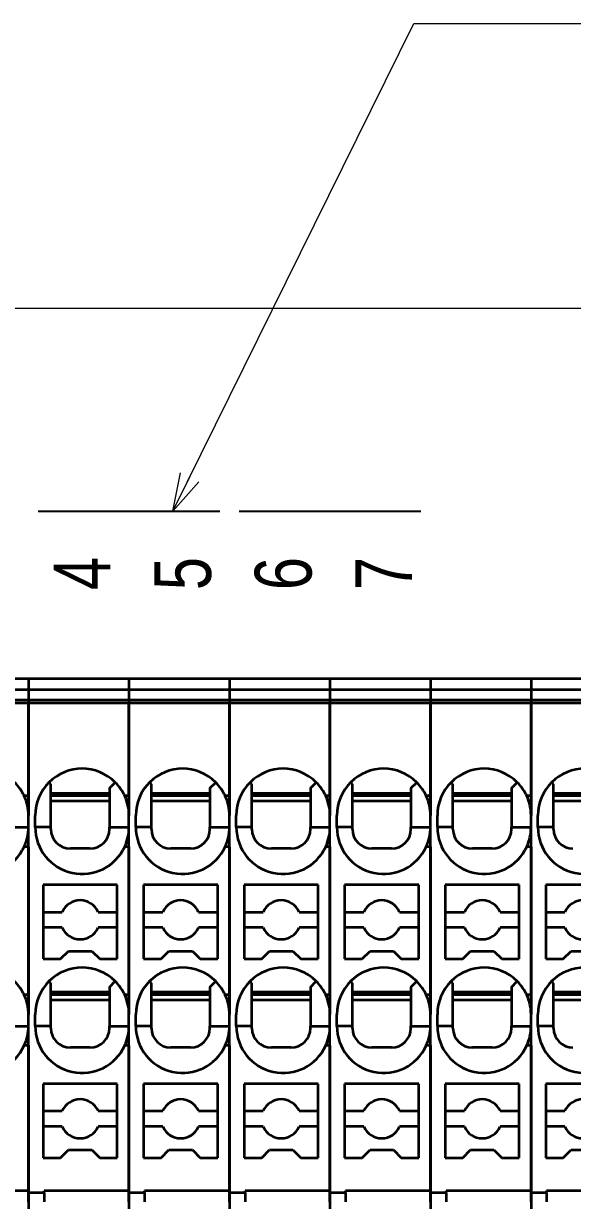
# Model space of a CAD drawing. Header units: millimetres. Extents: x 7 to 587, y 2 to 418.
# Drawn here: x 129.9 to 158, y 249.7 to 310 of the extents above; entities that cross this region are included whole.
import ezdxf
from ezdxf.enums import TextEntityAlignment as Align

# ---------------------------------------------------------------- set-up
doc = ezdxf.new("R2010")
doc.units = ezdxf.units.MM
for name, color, linetype in [('GR1_01', 7, 'Continuous'), ('GR1_15', 7, 'Continuous'), ('GR1_16', 7, 'Continuous')]:
    doc.layers.add(name, color=color, linetype=linetype)
doc.styles.add('HG丸ｺﾞｼｯｸM-PRO', font='')
doc.styles.get('HG丸ｺﾞｼｯｸM-PRO').set_extended_font_data('HG丸ｺﾞｼｯｸM-PRO')

# ---------------------------------------------------------------- blocks, each defined once
blk = doc.blocks.new('FXTIP_ARROW_S')
at = {"color": 0, "linetype": 'Continuous', "lineweight": -2}
for q in [(-1, 0), (-0.966, 0.259), (-0.966, -0.259)]:
    blk.add_line((0, 0), q, dxfattribs=at)
blk = doc.blocks.new('BLKF136')
at = {"layer": 'GR1_01', "color": 3, "linetype": 'Continuous', "lineweight": 35}
for p, q in [((130.1, 276.4), (124.95, 276.4)), ((130.1, 276.4), (130.1, 275.854)), ((124.95, 275.854), (130.1, 275.854)), ((130.1, 275.854), (130.1, 275.319)), ((130.1, 275.319), (124.95, 275.319)), ((130.1, 275.151), (124.95, 275.151)), ((130.1, 275.319), (130.1, 275.151)), ((130.1, 275.151), (130.1, 270.4)), ((130.1, 270.4), (129.882, 270.4)), ((130.1, 270.4), (130.1, 269.4)), ((130.1, 268.8), (130.1, 269.4)), ((129.1, 268.8), (130.1, 268.8)), ((130.1, 267.8), (130.1, 268.8)), ((130.1, 267.8), (129.882, 267.8)), ((130.1, 267.8), (130.1, 260.2)), ((130.1, 260.2), (129.882, 260.2)), ((130.1, 260.2), (130.1, 259.2)), ((130.1, 258.6), (130.1, 259.2)), ((129.1, 258.6), (130.1, 258.6)), ((130.1, 257.6), (130.1, 258.6)), ((130.1, 257.6), (129.882, 257.6)), ((130.1, 257.6), (130.1, 250.15)), ((130.1, 250.15), (125.75, 250.15)), ((130.1, 250.15), (130.1, 249.24))]:
    blk.add_line(p, q, dxfattribs=at)
for centre, start, end in [((127.7, 269.4), 24.62432, 45), ((127.7, 269.4), 0, 24.62432), ((127.7, 268.8), 180, 335.37568), ((127.7, 268.8), 335.37568, 0), ((127.7, 259.2), 24.62432, 45), ((127.7, 259.2), 0, 24.62432), ((127.7, 258.6), 180, 335.37568), ((127.7, 258.6), 335.37568, 0)]:
    blk.add_arc(centre, 2.4, start, end, dxfattribs=at)
blk = doc.blocks.new('BLKF137')
at = {"layer": 'GR1_01', "color": 3, "linetype": 'Continuous', "lineweight": 35}
for p, q in [((130.1, 276.4), (130.1, 275.854)), ((135.25, 276.4), (130.1, 276.4)), ((135.25, 276.4), (135.25, 275.854)), ((130.1, 275.854), (130.1, 275.319)), ((130.1, 275.854), (135.25, 275.854)), ((135.25, 275.854), (135.25, 275.319)), ((135.25, 275.319), (130.1, 275.319)), ((130.1, 275.319), (130.1, 275.151)), ((130.1, 250.049), (130.1, 275.151)), ((135.25, 275.151), (130.1, 275.151)), ((135.25, 275.319), (135.25, 275.151)), ((135.25, 275.151), (135.25, 270.4)), ((131.25, 271), (131.153, 271.097)), ((131.25, 270.55), (131.25, 271)), ((134.25, 270.8), (134.547, 271.097)), ((131.25, 270.4), (131.25, 270.55)), ((131.25, 270.55), (134.25, 270.55)), ((131.25, 270.15), (131.25, 270.4)), ((134.25, 270.4), (131.25, 270.4)), ((134.25, 270.8), (134.25, 270.55)), ((134.25, 270.55), (134.25, 270.4)), ((134.25, 270.4), (134.25, 270.15)), ((135.25, 270.4), (135.032, 270.4)), ((135.25, 270.4), (135.25, 269.4)), ((131.25, 268.8), (131.25, 270.15)), ((131.25, 270.15), (134.25, 270.15)), ((134.25, 270.15), (134.25, 268.8)), ((130.45, 268.8), (130.45, 269.4)), ((135.25, 268.8), (135.25, 269.4)), ((131.25, 268.8), (130.45, 268.8)), ((131.25, 268.7), (131.25, 268.8)), ((134.25, 268.8), (135.25, 268.8)), ((134.25, 268.7), (134.25, 268.8)), ((135.25, 267.8), (135.25, 268.8)), ((135.25, 267.8), (135.032, 267.8)), ((135.25, 267.8), (135.25, 260.2)), ((134.65, 265.85), (130.85, 265.85)), ((130.85, 265.85), (130.85, 264.45)), ((134.65, 264.45), (134.65, 265.85)), ((130.85, 264.45), (131.833, 264.45)), ((130.85, 264.45), (130.85, 263.65)), ((133.667, 264.45), (134.65, 264.45)), ((134.65, 263.65), (134.65, 264.45)), ((131.833, 263.65), (130.85, 263.65)), ((130.85, 263.65), (130.85, 262.05)), ((134.65, 263.65), (133.667, 263.65)), ((134.65, 262.05), (134.65, 263.65)), ((130.85, 262.05), (131.75, 262.05)), ((131.75, 262.05), (132.15, 262.45)), ((132.15, 262.45), (133.35, 262.45)), ((133.35, 262.45), (133.75, 262.05)), ((133.75, 262.05), (134.65, 262.05)), ((131.25, 260.8), (131.153, 260.897)), ((131.25, 260.35), (131.25, 260.8)), ((134.25, 260.6), (134.547, 260.897)), ((131.25, 260.2), (131.25, 260.35)), ((131.25, 260.35), (134.25, 260.35)), ((131.25, 259.95), (131.25, 260.2)), ((134.25, 260.2), (131.25, 260.2)), ((134.25, 260.6), (134.25, 260.35)), ((134.25, 260.35), (134.25, 260.2)), ((134.25, 260.2), (134.25, 259.95)), ((135.25, 260.2), (135.032, 260.2)), ((135.25, 260.2), (135.25, 259.2)), ((131.25, 258.6), (131.25, 259.95)), ((131.25, 259.95), (134.25, 259.95)), ((134.25, 259.95), (134.25, 258.6)), ((130.45, 258.6), (130.45, 259.2)), ((135.25, 258.6), (135.25, 259.2)), ((131.25, 258.6), (130.45, 258.6)), ((131.25, 258.5), (131.25, 258.6)), ((134.25, 258.6), (135.25, 258.6)), ((134.25, 258.5), (134.25, 258.6)), ((135.25, 257.6), (135.25, 258.6)), ((135.25, 257.6), (135.032, 257.6)), ((135.25, 257.6), (135.25, 250.15)), ((134.65, 255.65), (130.85, 255.65)), ((130.85, 255.65), (130.85, 254.25)), ((134.65, 254.25), (134.65, 255.65)), ((130.85, 254.25), (130.85, 253.45)), ((130.85, 254.25), (131.833, 254.25)), ((133.667, 254.25), (134.65, 254.25)), ((134.65, 253.45), (134.65, 254.25)), ((130.85, 253.45), (130.85, 251.85)), ((131.833, 253.45), (130.85, 253.45)), ((134.65, 253.45), (133.667, 253.45)), ((134.65, 251.85), (134.65, 253.45)), ((131.75, 251.85), (132.15, 252.25)), ((132.15, 252.25), (133.35, 252.25)), ((133.35, 252.25), (133.75, 251.85)), ((130.85, 251.85), (131.75, 251.85)), ((133.75, 251.85), (134.65, 251.85)), ((130.1, 249.593), (130.1, 250.049)), ((130.9, 250.049), (130.1, 250.049)), ((130.9, 250.049), (130.9, 250.15)), ((135.25, 250.15), (130.9, 250.15)), ((130.9, 250.049), (130.9, 249.593)), ((135.25, 250.15), (135.25, 249.24))]:
    blk.add_line(p, q, dxfattribs=at)
for centre, radius, start, end in [((132.85, 269.4), 2.4, 45, 135), ((132.85, 269.4), 2.4, 135, 180), ((132.85, 269.4), 2.4, 24.62432, 45), ((132.85, 269.4), 2.4, 0, 24.62432), ((132.85, 268.8), 2.4, 180, 335.37568), ((132.25, 268.7), 1, 180, 270), ((133.25, 268.7), 1, 270, 0), ((132.85, 268.8), 2.4, 335.37568, 0), ((132.75, 264.05), 1, 23.57818, 156.42182), ((132.75, 264.05), 1, 203.57818, 336.42182), ((132.85, 259.2), 2.4, 45, 135), ((132.85, 259.2), 2.4, 135, 180), ((132.85, 259.2), 2.4, 24.62432, 45), ((132.85, 259.2), 2.4, 0, 24.62432), ((132.85, 258.6), 2.4, 180, 335.37568), ((132.25, 258.5), 1, 180, 270), ((133.25, 258.5), 1, 270, 0), ((132.85, 258.6), 2.4, 335.37568, 0), ((132.75, 253.85), 1, 23.57818, 156.42182), ((132.75, 253.85), 1, 203.57818, 336.42182)]:
    blk.add_arc(centre, radius, start, end, dxfattribs=at)
for points in [[(133.25, 267.7), (133.209, 267.7), (133.126, 267.7), (132.997, 267.7), (132.863, 267.7), (132.729, 267.7), (132.599, 267.7), (132.476, 267.7), (132.36, 267.7), (132.286, 267.7), (132.25, 267.7)], [(133.25, 257.5), (133.209, 257.5), (133.126, 257.5), (132.997, 257.5), (132.863, 257.5), (132.729, 257.5), (132.599, 257.5), (132.476, 257.5), (132.36, 257.5), (132.286, 257.5), (132.25, 257.5)]]:
    blk.add_open_spline(points, degree=3, knots=[0, 0, 0, 0, 0.1216783, 0.2511232, 0.3866031, 0.5226333, 0.6535034, 0.7768386, 0.8919103, 1, 1, 1, 1], dxfattribs=at)
blk = doc.blocks.new('BLKF138')
at = {"layer": 'GR1_01', "color": 3, "linetype": 'Continuous', "lineweight": 35}
for p, q in [((135.25, 276.4), (135.25, 275.854)), ((140.4, 276.4), (135.25, 276.4)), ((140.4, 276.4), (140.4, 275.854)), ((135.25, 275.854), (135.25, 275.319)), ((135.25, 275.854), (140.4, 275.854)), ((140.4, 275.854), (140.4, 275.319)), ((140.4, 275.319), (135.25, 275.319)), ((135.25, 275.319), (135.25, 275.151)), ((135.25, 250.049), (135.25, 275.151)), ((140.4, 275.151), (135.25, 275.151)), ((140.4, 275.319), (140.4, 275.151)), ((140.4, 275.151), (140.4, 270.4)), ((136.4, 271), (136.303, 271.097)), ((136.4, 270.55), (136.4, 271)), ((139.4, 270.8), (139.697, 271.097)), ((136.4, 270.4), (136.4, 270.55)), ((136.4, 270.55), (139.4, 270.55)), ((136.4, 270.15), (136.4, 270.4)), ((139.4, 270.4), (136.4, 270.4)), ((139.4, 270.8), (139.4, 270.55)), ((139.4, 270.55), (139.4, 270.4)), ((139.4, 270.4), (139.4, 270.15)), ((140.4, 270.4), (140.182, 270.4)), ((140.4, 270.4), (140.4, 269.4)), ((136.4, 268.8), (136.4, 270.15)), ((136.4, 270.15), (139.4, 270.15)), ((139.4, 270.15), (139.4, 268.8)), ((135.6, 268.8), (135.6, 269.4)), ((140.4, 268.8), (140.4, 269.4)), ((136.4, 268.8), (135.6, 268.8)), ((136.4, 268.7), (136.4, 268.8)), ((139.4, 268.8), (140.4, 268.8)), ((139.4, 268.7), (139.4, 268.8)), ((140.4, 267.8), (140.4, 268.8)), ((140.4, 267.8), (140.182, 267.8)), ((140.4, 267.8), (140.4, 260.2)), ((139.8, 265.85), (136, 265.85)), ((136, 265.85), (136, 264.45)), ((139.8, 264.45), (139.8, 265.85)), ((136, 264.45), (136.983, 264.45)), ((136, 264.45), (136, 263.65)), ((138.817, 264.45), (139.8, 264.45)), ((139.8, 263.65), (139.8, 264.45)), ((136.983, 263.65), (136, 263.65)), ((136, 263.65), (136, 262.05)), ((139.8, 263.65), (138.817, 263.65)), ((139.8, 262.05), (139.8, 263.65)), ((136, 262.05), (136.9, 262.05)), ((136.9, 262.05), (137.3, 262.45)), ((137.3, 262.45), (138.5, 262.45)), ((138.5, 262.45), (138.9, 262.05)), ((138.9, 262.05), (139.8, 262.05)), ((136.4, 260.8), (136.303, 260.897)), ((136.4, 260.35), (136.4, 260.8)), ((139.4, 260.6), (139.697, 260.897)), ((136.4, 260.2), (136.4, 260.35)), ((136.4, 260.35), (139.4, 260.35)), ((136.4, 259.95), (136.4, 260.2)), ((139.4, 260.2), (136.4, 260.2)), ((139.4, 260.6), (139.4, 260.35)), ((139.4, 260.35), (139.4, 260.2)), ((139.4, 260.2), (139.4, 259.95)), ((140.4, 260.2), (140.182, 260.2)), ((140.4, 260.2), (140.4, 259.2)), ((136.4, 258.6), (136.4, 259.95)), ((136.4, 259.95), (139.4, 259.95)), ((139.4, 259.95), (139.4, 258.6)), ((135.6, 258.6), (135.6, 259.2)), ((140.4, 258.6), (140.4, 259.2)), ((136.4, 258.6), (135.6, 258.6)), ((136.4, 258.5), (136.4, 258.6)), ((139.4, 258.6), (140.4, 258.6)), ((139.4, 258.5), (139.4, 258.6)), ((140.4, 257.6), (140.4, 258.6)), ((140.4, 257.6), (140.182, 257.6)), ((140.4, 257.6), (140.4, 250.15)), ((139.8, 255.65), (136, 255.65)), ((136, 255.65), (136, 254.25)), ((139.8, 254.25), (139.8, 255.65)), ((136, 254.25), (136, 253.45)), ((136, 254.25), (136.983, 254.25)), ((138.817, 254.25), (139.8, 254.25)), ((139.8, 253.45), (139.8, 254.25)), ((136, 253.45), (136, 251.85)), ((136.983, 253.45), (136, 253.45)), ((139.8, 253.45), (138.817, 253.45)), ((139.8, 251.85), (139.8, 253.45)), ((136.9, 251.85), (137.3, 252.25)), ((137.3, 252.25), (138.5, 252.25)), ((138.5, 252.25), (138.9, 251.85)), ((136, 251.85), (136.9, 251.85)), ((138.9, 251.85), (139.8, 251.85)), ((135.25, 249.593), (135.25, 250.049)), ((136.05, 250.049), (135.25, 250.049)), ((136.05, 250.049), (136.05, 250.15)), ((140.4, 250.15), (136.05, 250.15)), ((136.05, 250.049), (136.05, 249.593)), ((140.4, 250.15), (140.4, 249.24))]:
    blk.add_line(p, q, dxfattribs=at)
for centre, radius, start, end in [((138, 269.4), 2.4, 45, 135), ((138, 269.4), 2.4, 135, 180), ((138, 269.4), 2.4, 24.62432, 45), ((138, 269.4), 2.4, 0, 24.62432), ((138, 268.8), 2.4, 180, 335.37568), ((137.4, 268.7), 1, 180, 270), ((138.4, 268.7), 1, 270, 0), ((138, 268.8), 2.4, 335.37568, 0), ((137.9, 264.05), 1, 23.57818, 156.42182), ((137.9, 264.05), 1, 203.57818, 336.42182), ((138, 259.2), 2.4, 45, 135), ((138, 259.2), 2.4, 135, 180), ((138, 259.2), 2.4, 24.62432, 45), ((138, 259.2), 2.4, 0, 24.62432), ((138, 258.6), 2.4, 180, 335.37568), ((137.4, 258.5), 1, 180, 270), ((138.4, 258.5), 1, 270, 0), ((138, 258.6), 2.4, 335.37568, 0), ((137.9, 253.85), 1, 23.57818, 156.42182), ((137.9, 253.85), 1, 203.57818, 336.42182)]:
    blk.add_arc(centre, radius, start, end, dxfattribs=at)
for points in [[(138.4, 267.7), (138.359, 267.7), (138.276, 267.7), (138.147, 267.7), (138.013, 267.7), (137.879, 267.7), (137.749, 267.7), (137.626, 267.7), (137.51, 267.7), (137.436, 267.7), (137.4, 267.7)], [(138.4, 257.5), (138.359, 257.5), (138.276, 257.5), (138.147, 257.5), (138.013, 257.5), (137.879, 257.5), (137.749, 257.5), (137.626, 257.5), (137.51, 257.5), (137.436, 257.5), (137.4, 257.5)]]:
    blk.add_open_spline(points, degree=3, knots=[0, 0, 0, 0, 0.1216783, 0.2511232, 0.3866031, 0.5226333, 0.6535034, 0.7768386, 0.8919103, 1, 1, 1, 1], dxfattribs=at)
blk = doc.blocks.new('BLKF139')
at = {"layer": 'GR1_01', "color": 3, "linetype": 'Continuous', "lineweight": 35}
for p, q in [((150.7, 276.4), (150.7, 275.854)), ((155.85, 276.4), (150.7, 276.4)), ((155.85, 276.4), (155.85, 275.854)), ((150.7, 275.854), (150.7, 275.319)), ((150.7, 275.854), (155.85, 275.854)), ((155.85, 275.854), (155.85, 275.319)), ((155.85, 275.319), (150.7, 275.319)), ((150.7, 275.319), (150.7, 275.151)), ((150.7, 250.049), (150.7, 275.151)), ((155.85, 275.151), (150.7, 275.151)), ((155.85, 275.319), (155.85, 275.151)), ((155.85, 275.151), (155.85, 270.4)), ((151.85, 271), (151.753, 271.097)), ((151.85, 270.55), (151.85, 271)), ((154.85, 270.8), (155.147, 271.097)), ((151.85, 270.4), (151.85, 270.55)), ((151.85, 270.55), (154.85, 270.55)), ((151.85, 270.15), (151.85, 270.4)), ((154.85, 270.4), (151.85, 270.4)), ((154.85, 270.8), (154.85, 270.55)), ((154.85, 270.55), (154.85, 270.4)), ((154.85, 270.4), (154.85, 270.15)), ((155.85, 270.4), (155.632, 270.4)), ((155.85, 270.4), (155.85, 269.4)), ((151.85, 268.8), (151.85, 270.15)), ((151.85, 270.15), (154.85, 270.15)), ((154.85, 270.15), (154.85, 268.8)), ((151.05, 268.8), (151.05, 269.4)), ((155.85, 268.8), (155.85, 269.4)), ((151.85, 268.8), (151.05, 268.8)), ((151.85, 268.7), (151.85, 268.8)), ((154.85, 268.8), (155.85, 268.8)), ((154.85, 268.7), (154.85, 268.8)), ((155.85, 267.8), (155.85, 268.8)), ((155.85, 267.8), (155.632, 267.8)), ((155.85, 267.8), (155.85, 260.2)), ((155.25, 265.85), (151.45, 265.85)), ((151.45, 265.85), (151.45, 264.45)), ((155.25, 264.45), (155.25, 265.85)), ((151.45, 264.45), (152.433, 264.45)), ((151.45, 264.45), (151.45, 263.65)), ((154.267, 264.45), (155.25, 264.45)), ((155.25, 263.65), (155.25, 264.45)), ((152.433, 263.65), (151.45, 263.65)), ((151.45, 263.65), (151.45, 262.05)), ((155.25, 263.65), (154.267, 263.65)), ((155.25, 262.05), (155.25, 263.65)), ((151.45, 262.05), (152.35, 262.05)), ((152.35, 262.05), (152.75, 262.45)), ((152.75, 262.45), (153.95, 262.45)), ((153.95, 262.45), (154.35, 262.05)), ((154.35, 262.05), (155.25, 262.05)), ((151.85, 260.8), (151.753, 260.897)), ((151.85, 260.35), (151.85, 260.8)), ((154.85, 260.6), (155.147, 260.897)), ((151.85, 260.2), (151.85, 260.35)), ((151.85, 260.35), (154.85, 260.35)), ((151.85, 259.95), (151.85, 260.2)), ((154.85, 260.2), (151.85, 260.2)), ((154.85, 260.6), (154.85, 260.35)), ((154.85, 260.35), (154.85, 260.2)), ((154.85, 260.2), (154.85, 259.95)), ((155.85, 260.2), (155.632, 260.2)), ((155.85, 260.2), (155.85, 259.2)), ((151.85, 258.6), (151.85, 259.95)), ((151.85, 259.95), (154.85, 259.95)), ((154.85, 259.95), (154.85, 258.6)), ((151.05, 258.6), (151.05, 259.2)), ((155.85, 258.6), (155.85, 259.2)), ((151.85, 258.6), (151.05, 258.6)), ((151.85, 258.5), (151.85, 258.6)), ((154.85, 258.6), (155.85, 258.6)), ((154.85, 258.5), (154.85, 258.6)), ((155.85, 257.6), (155.85, 258.6)), ((155.85, 257.6), (155.632, 257.6)), ((155.85, 257.6), (155.85, 250.15)), ((155.25, 255.65), (151.45, 255.65)), ((151.45, 255.65), (151.45, 254.25)), ((155.25, 254.25), (155.25, 255.65)), ((151.45, 254.25), (151.45, 253.45)), ((151.45, 254.25), (152.433, 254.25)), ((154.267, 254.25), (155.25, 254.25)), ((155.25, 253.45), (155.25, 254.25)), ((151.45, 253.45), (151.45, 251.85)), ((152.433, 253.45), (151.45, 253.45)), ((155.25, 253.45), (154.267, 253.45)), ((155.25, 251.85), (155.25, 253.45)), ((152.35, 251.85), (152.75, 252.25)), ((152.75, 252.25), (153.95, 252.25)), ((153.95, 252.25), (154.35, 251.85)), ((151.45, 251.85), (152.35, 251.85)), ((154.35, 251.85), (155.25, 251.85)), ((150.7, 249.593), (150.7, 250.049)), ((151.5, 250.049), (150.7, 250.049)), ((151.5, 250.049), (151.5, 250.15)), ((155.85, 250.15), (151.5, 250.15)), ((151.5, 250.049), (151.5, 249.593)), ((155.85, 250.15), (155.85, 249.24))]:
    blk.add_line(p, q, dxfattribs=at)
for centre, radius, start, end in [((153.45, 269.4), 2.4, 45, 135), ((153.45, 269.4), 2.4, 135, 180), ((153.45, 269.4), 2.4, 24.62432, 45), ((153.45, 269.4), 2.4, 0, 24.62432), ((153.45, 268.8), 2.4, 180, 335.37568), ((152.85, 268.7), 1, 180, 270), ((153.85, 268.7), 1, 270, 0), ((153.45, 268.8), 2.4, 335.37568, 0), ((153.35, 264.05), 1, 23.57818, 156.42182), ((153.35, 264.05), 1, 203.57818, 336.42182), ((153.45, 259.2), 2.4, 45, 135), ((153.45, 259.2), 2.4, 135, 180), ((153.45, 259.2), 2.4, 24.62432, 45), ((153.45, 259.2), 2.4, 0, 24.62432), ((153.45, 258.6), 2.4, 180, 335.37568), ((152.85, 258.5), 1, 180, 270), ((153.85, 258.5), 1, 270, 0), ((153.45, 258.6), 2.4, 335.37568, 0), ((153.35, 253.85), 1, 23.57818, 156.42182), ((153.35, 253.85), 1, 203.57818, 336.42182)]:
    blk.add_arc(centre, radius, start, end, dxfattribs=at)
for points in [[(153.85, 267.7), (153.809, 267.7), (153.726, 267.7), (153.597, 267.7), (153.463, 267.7), (153.329, 267.7), (153.199, 267.7), (153.076, 267.7), (152.96, 267.7), (152.886, 267.7), (152.85, 267.7)], [(153.85, 257.5), (153.809, 257.5), (153.726, 257.5), (153.597, 257.5), (153.463, 257.5), (153.329, 257.5), (153.199, 257.5), (153.076, 257.5), (152.96, 257.5), (152.886, 257.5), (152.85, 257.5)]]:
    blk.add_open_spline(points, degree=3, knots=[0, 0, 0, 0, 0.1216783, 0.2511232, 0.3866031, 0.5226333, 0.6535034, 0.7768386, 0.8919103, 1, 1, 1, 1], dxfattribs=at)
blk = doc.blocks.new('BLKF140')
at = {"layer": 'GR1_01', "color": 3, "linetype": 'Continuous', "lineweight": 35}
for p, q in [((155.85, 276.4), (155.85, 275.854)), ((161, 276.4), (155.85, 276.4)), ((155.85, 275.854), (155.85, 275.319)), ((155.85, 275.854), (161, 275.854)), ((161, 275.319), (155.85, 275.319)), ((155.85, 275.319), (155.85, 275.151)), ((155.85, 250.049), (155.85, 275.151)), ((161, 275.151), (155.85, 275.151)), ((157, 271), (156.903, 271.097)), ((157, 270.55), (157, 271)), ((157, 270.4), (157, 270.55)), ((157, 270.55), (160, 270.55)), ((157, 270.15), (157, 270.4)), ((160, 270.4), (157, 270.4)), ((157, 268.8), (157, 270.15)), ((157, 270.15), (160, 270.15)), ((156.2, 268.8), (156.2, 269.4)), ((157, 268.8), (156.2, 268.8)), ((157, 268.7), (157, 268.8)), ((160.4, 265.85), (156.6, 265.85)), ((156.6, 265.85), (156.6, 264.45)), ((156.6, 264.45), (157.583, 264.45)), ((156.6, 264.45), (156.6, 263.65)), ((157.583, 263.65), (156.6, 263.65)), ((156.6, 263.65), (156.6, 262.05)), ((156.6, 262.05), (157.5, 262.05)), ((157.5, 262.05), (157.9, 262.45)), ((157.9, 262.45), (159.1, 262.45)), ((157, 260.8), (156.903, 260.897)), ((157, 260.35), (157, 260.8)), ((157, 260.2), (157, 260.35)), ((157, 260.35), (160, 260.35)), ((157, 259.95), (157, 260.2)), ((160, 260.2), (157, 260.2)), ((157, 258.6), (157, 259.95)), ((157, 259.95), (160, 259.95)), ((156.2, 258.6), (156.2, 259.2)), ((157, 258.6), (156.2, 258.6)), ((157, 258.5), (157, 258.6)), ((160.4, 255.65), (156.6, 255.65)), ((156.6, 255.65), (156.6, 254.25)), ((156.6, 254.25), (156.6, 253.45)), ((156.6, 254.25), (157.583, 254.25)), ((156.6, 253.45), (156.6, 251.85)), ((157.583, 253.45), (156.6, 253.45)), ((157.5, 251.85), (157.9, 252.25)), ((157.9, 252.25), (159.1, 252.25)), ((156.6, 251.85), (157.5, 251.85)), ((155.85, 249.593), (155.85, 250.049)), ((156.65, 250.049), (155.85, 250.049)), ((156.65, 250.049), (156.65, 250.15)), ((161, 250.15), (156.65, 250.15)), ((156.65, 250.049), (156.65, 249.593))]:
    blk.add_line(p, q, dxfattribs=at)
for centre, radius, start, end in [((158.6, 269.4), 2.4, 45, 135), ((158.6, 269.4), 2.4, 135, 180), ((158.6, 268.8), 2.4, 180, 335.37568), ((158, 268.7), 1, 180, 270), ((158.5, 264.05), 1, 23.57818, 156.42182), ((158.5, 264.05), 1, 203.57818, 336.42182), ((158.6, 259.2), 2.4, 45, 135), ((158.6, 259.2), 2.4, 135, 180), ((158.6, 258.6), 2.4, 180, 335.37568), ((158, 258.5), 1, 180, 270), ((158.5, 253.85), 1, 23.57818, 156.42182), ((158.5, 253.85), 1, 203.57818, 336.42182)]:
    blk.add_arc(centre, radius, start, end, dxfattribs=at)
blk = doc.blocks.new('BLKF143')
at = {"layer": 'GR1_01', "color": 3, "linetype": 'Continuous', "lineweight": 35}
for p, q in [((140.4, 276.4), (140.4, 275.854)), ((145.55, 276.4), (140.4, 276.4)), ((145.55, 276.4), (145.55, 275.854)), ((140.4, 275.854), (140.4, 275.319)), ((140.4, 275.854), (145.55, 275.854)), ((145.55, 275.854), (145.55, 275.319)), ((145.55, 275.319), (140.4, 275.319)), ((140.4, 275.319), (140.4, 275.151)), ((140.4, 250.049), (140.4, 275.151)), ((145.55, 275.151), (140.4, 275.151)), ((145.55, 275.319), (145.55, 275.151)), ((145.55, 275.151), (145.55, 270.4)), ((141.55, 271), (141.453, 271.097)), ((141.55, 270.55), (141.55, 271)), ((144.55, 270.8), (144.847, 271.097)), ((141.55, 270.4), (141.55, 270.55)), ((141.55, 270.55), (144.55, 270.55)), ((141.55, 270.15), (141.55, 270.4)), ((144.55, 270.4), (141.55, 270.4)), ((144.55, 270.8), (144.55, 270.55)), ((144.55, 270.55), (144.55, 270.4)), ((144.55, 270.4), (144.55, 270.15)), ((145.55, 270.4), (145.332, 270.4)), ((145.55, 270.4), (145.55, 269.4)), ((141.55, 268.8), (141.55, 270.15)), ((141.55, 270.15), (144.55, 270.15)), ((144.55, 270.15), (144.55, 268.8)), ((140.75, 268.8), (140.75, 269.4)), ((145.55, 268.8), (145.55, 269.4)), ((141.55, 268.8), (140.75, 268.8)), ((141.55, 268.7), (141.55, 268.8)), ((144.55, 268.8), (145.55, 268.8)), ((144.55, 268.7), (144.55, 268.8)), ((145.55, 267.8), (145.55, 268.8)), ((145.55, 267.8), (145.332, 267.8)), ((145.55, 267.8), (145.55, 260.2)), ((144.95, 265.85), (141.15, 265.85)), ((141.15, 265.85), (141.15, 264.45)), ((144.95, 264.45), (144.95, 265.85)), ((141.15, 264.45), (142.133, 264.45)), ((141.15, 264.45), (141.15, 263.65)), ((143.967, 264.45), (144.95, 264.45)), ((144.95, 263.65), (144.95, 264.45)), ((142.133, 263.65), (141.15, 263.65)), ((141.15, 263.65), (141.15, 262.05)), ((144.95, 263.65), (143.967, 263.65)), ((144.95, 262.05), (144.95, 263.65)), ((141.15, 262.05), (142.05, 262.05)), ((142.05, 262.05), (142.45, 262.45)), ((142.45, 262.45), (143.65, 262.45)), ((143.65, 262.45), (144.05, 262.05)), ((144.05, 262.05), (144.95, 262.05)), ((141.55, 260.8), (141.453, 260.897)), ((141.55, 260.35), (141.55, 260.8)), ((144.55, 260.6), (144.847, 260.897)), ((141.55, 260.2), (141.55, 260.35)), ((141.55, 260.35), (144.55, 260.35)), ((141.55, 259.95), (141.55, 260.2)), ((144.55, 260.2), (141.55, 260.2)), ((144.55, 260.6), (144.55, 260.35)), ((144.55, 260.35), (144.55, 260.2)), ((144.55, 260.2), (144.55, 259.95)), ((145.55, 260.2), (145.332, 260.2)), ((145.55, 260.2), (145.55, 259.2)), ((141.55, 258.6), (141.55, 259.95)), ((141.55, 259.95), (144.55, 259.95)), ((144.55, 259.95), (144.55, 258.6)), ((140.75, 258.6), (140.75, 259.2)), ((145.55, 258.6), (145.55, 259.2)), ((141.55, 258.6), (140.75, 258.6)), ((141.55, 258.5), (141.55, 258.6)), ((144.55, 258.6), (145.55, 258.6)), ((144.55, 258.5), (144.55, 258.6)), ((145.55, 257.6), (145.55, 258.6)), ((145.55, 257.6), (145.332, 257.6)), ((145.55, 257.6), (145.55, 250.15)), ((144.95, 255.65), (141.15, 255.65)), ((141.15, 255.65), (141.15, 254.25)), ((144.95, 254.25), (144.95, 255.65)), ((141.15, 254.25), (141.15, 253.45)), ((141.15, 254.25), (142.133, 254.25)), ((143.967, 254.25), (144.95, 254.25)), ((144.95, 253.45), (144.95, 254.25)), ((141.15, 253.45), (141.15, 251.85)), ((142.133, 253.45), (141.15, 253.45)), ((144.95, 253.45), (143.967, 253.45)), ((144.95, 251.85), (144.95, 253.45)), ((142.05, 251.85), (142.45, 252.25)), ((142.45, 252.25), (143.65, 252.25)), ((143.65, 252.25), (144.05, 251.85)), ((141.15, 251.85), (142.05, 251.85)), ((144.05, 251.85), (144.95, 251.85)), ((140.4, 249.593), (140.4, 250.049)), ((141.2, 250.049), (140.4, 250.049)), ((141.2, 250.049), (141.2, 250.15)), ((145.55, 250.15), (141.2, 250.15)), ((141.2, 250.049), (141.2, 249.593)), ((145.55, 250.15), (145.55, 249.24))]:
    blk.add_line(p, q, dxfattribs=at)
for centre, radius, start, end in [((143.15, 269.4), 2.4, 45, 135), ((143.15, 269.4), 2.4, 135, 180), ((143.15, 269.4), 2.4, 24.62432, 45), ((143.15, 269.4), 2.4, 0, 24.62432), ((143.15, 268.8), 2.4, 180, 335.37568), ((142.55, 268.7), 1, 180, 270), ((143.55, 268.7), 1, 270, 0), ((143.15, 268.8), 2.4, 335.37568, 0), ((143.05, 264.05), 1, 23.57818, 156.42182), ((143.05, 264.05), 1, 203.57818, 336.42182), ((143.15, 259.2), 2.4, 45, 135), ((143.15, 259.2), 2.4, 135, 180), ((143.15, 259.2), 2.4, 24.62432, 45), ((143.15, 259.2), 2.4, 0, 24.62432), ((143.15, 258.6), 2.4, 180, 335.37568), ((142.55, 258.5), 1, 180, 270), ((143.55, 258.5), 1, 270, 0), ((143.15, 258.6), 2.4, 335.37568, 0), ((143.05, 253.85), 1, 23.57818, 156.42182), ((143.05, 253.85), 1, 203.57818, 336.42182)]:
    blk.add_arc(centre, radius, start, end, dxfattribs=at)
for points in [[(143.55, 267.7), (143.509, 267.7), (143.426, 267.7), (143.297, 267.7), (143.163, 267.7), (143.029, 267.7), (142.899, 267.7), (142.776, 267.7), (142.66, 267.7), (142.586, 267.7), (142.55, 267.7)], [(143.55, 257.5), (143.509, 257.5), (143.426, 257.5), (143.297, 257.5), (143.163, 257.5), (143.029, 257.5), (142.899, 257.5), (142.776, 257.5), (142.66, 257.5), (142.586, 257.5), (142.55, 257.5)]]:
    blk.add_open_spline(points, degree=3, knots=[0, 0, 0, 0, 0.1216783, 0.2511232, 0.3866031, 0.5226333, 0.6535034, 0.7768386, 0.8919103, 1, 1, 1, 1], dxfattribs=at)
blk = doc.blocks.new('BLKF144')
at = {"layer": 'GR1_01', "color": 3, "linetype": 'Continuous', "lineweight": 35}
for p, q in [((145.55, 276.4), (145.55, 275.854)), ((150.7, 276.4), (145.55, 276.4)), ((150.7, 276.4), (150.7, 275.854)), ((145.55, 275.854), (145.55, 275.319)), ((145.55, 275.854), (150.7, 275.854)), ((150.7, 275.854), (150.7, 275.319)), ((150.7, 275.319), (145.55, 275.319)), ((145.55, 275.319), (145.55, 275.151)), ((145.55, 250.049), (145.55, 275.151)), ((150.7, 275.151), (145.55, 275.151)), ((150.7, 275.319), (150.7, 275.151)), ((150.7, 275.151), (150.7, 270.4)), ((146.7, 271), (146.603, 271.097)), ((146.7, 270.55), (146.7, 271)), ((149.7, 270.8), (149.997, 271.097)), ((146.7, 270.4), (146.7, 270.55)), ((146.7, 270.55), (149.7, 270.55)), ((146.7, 270.15), (146.7, 270.4)), ((149.7, 270.4), (146.7, 270.4)), ((149.7, 270.8), (149.7, 270.55)), ((149.7, 270.55), (149.7, 270.4)), ((149.7, 270.4), (149.7, 270.15)), ((150.7, 270.4), (150.482, 270.4)), ((150.7, 270.4), (150.7, 269.4)), ((146.7, 268.8), (146.7, 270.15)), ((146.7, 270.15), (149.7, 270.15)), ((149.7, 270.15), (149.7, 268.8)), ((145.9, 268.8), (145.9, 269.4)), ((150.7, 268.8), (150.7, 269.4)), ((146.7, 268.8), (145.9, 268.8)), ((146.7, 268.7), (146.7, 268.8)), ((149.7, 268.8), (150.7, 268.8)), ((149.7, 268.7), (149.7, 268.8)), ((150.7, 267.8), (150.7, 268.8)), ((150.7, 267.8), (150.482, 267.8)), ((150.7, 267.8), (150.7, 260.2)), ((150.1, 265.85), (146.3, 265.85)), ((146.3, 265.85), (146.3, 264.45)), ((150.1, 264.45), (150.1, 265.85)), ((146.3, 264.45), (147.283, 264.45)), ((146.3, 264.45), (146.3, 263.65)), ((149.117, 264.45), (150.1, 264.45)), ((150.1, 263.65), (150.1, 264.45)), ((147.283, 263.65), (146.3, 263.65)), ((146.3, 263.65), (146.3, 262.05)), ((150.1, 263.65), (149.117, 263.65)), ((150.1, 262.05), (150.1, 263.65)), ((146.3, 262.05), (147.2, 262.05)), ((147.2, 262.05), (147.6, 262.45)), ((147.6, 262.45), (148.8, 262.45)), ((148.8, 262.45), (149.2, 262.05)), ((149.2, 262.05), (150.1, 262.05)), ((146.7, 260.8), (146.603, 260.897)), ((146.7, 260.35), (146.7, 260.8)), ((149.7, 260.6), (149.997, 260.897)), ((146.7, 260.2), (146.7, 260.35)), ((146.7, 260.35), (149.7, 260.35)), ((146.7, 259.95), (146.7, 260.2)), ((149.7, 260.2), (146.7, 260.2)), ((149.7, 260.6), (149.7, 260.35)), ((149.7, 260.35), (149.7, 260.2)), ((149.7, 260.2), (149.7, 259.95)), ((150.7, 260.2), (150.482, 260.2)), ((150.7, 260.2), (150.7, 259.2)), ((146.7, 258.6), (146.7, 259.95)), ((146.7, 259.95), (149.7, 259.95)), ((149.7, 259.95), (149.7, 258.6)), ((145.9, 258.6), (145.9, 259.2)), ((150.7, 258.6), (150.7, 259.2)), ((146.7, 258.6), (145.9, 258.6)), ((146.7, 258.5), (146.7, 258.6)), ((149.7, 258.6), (150.7, 258.6)), ((149.7, 258.5), (149.7, 258.6)), ((150.7, 257.6), (150.7, 258.6)), ((150.7, 257.6), (150.482, 257.6)), ((150.7, 257.6), (150.7, 250.15)), ((150.1, 255.65), (146.3, 255.65)), ((146.3, 255.65), (146.3, 254.25)), ((150.1, 254.25), (150.1, 255.65)), ((146.3, 254.25), (146.3, 253.45)), ((146.3, 254.25), (147.283, 254.25)), ((149.117, 254.25), (150.1, 254.25)), ((150.1, 253.45), (150.1, 254.25)), ((146.3, 253.45), (146.3, 251.85)), ((147.283, 253.45), (146.3, 253.45)), ((150.1, 253.45), (149.117, 253.45)), ((150.1, 251.85), (150.1, 253.45)), ((147.2, 251.85), (147.6, 252.25)), ((147.6, 252.25), (148.8, 252.25)), ((148.8, 252.25), (149.2, 251.85)), ((146.3, 251.85), (147.2, 251.85)), ((149.2, 251.85), (150.1, 251.85)), ((145.55, 249.593), (145.55, 250.049)), ((146.35, 250.049), (145.55, 250.049)), ((146.35, 250.049), (146.35, 250.15)), ((150.7, 250.15), (146.35, 250.15)), ((146.35, 250.049), (146.35, 249.593)), ((150.7, 250.15), (150.7, 249.24))]:
    blk.add_line(p, q, dxfattribs=at)
for centre, radius, start, end in [((148.3, 269.4), 2.4, 45, 135), ((148.3, 269.4), 2.4, 135, 180), ((148.3, 269.4), 2.4, 24.62432, 45), ((148.3, 269.4), 2.4, 0, 24.62432), ((148.3, 268.8), 2.4, 180, 335.37568), ((147.7, 268.7), 1, 180, 270), ((148.7, 268.7), 1, 270, 0), ((148.3, 268.8), 2.4, 335.37568, 0), ((148.2, 264.05), 1, 23.57818, 156.42182), ((148.2, 264.05), 1, 203.57818, 336.42182), ((148.3, 259.2), 2.4, 45, 135), ((148.3, 259.2), 2.4, 135, 180), ((148.3, 259.2), 2.4, 24.62432, 45), ((148.3, 259.2), 2.4, 0, 24.62432), ((148.3, 258.6), 2.4, 180, 335.37568), ((147.7, 258.5), 1, 180, 270), ((148.7, 258.5), 1, 270, 0), ((148.3, 258.6), 2.4, 335.37568, 0), ((148.2, 253.85), 1, 23.57818, 156.42182), ((148.2, 253.85), 1, 203.57818, 336.42182)]:
    blk.add_arc(centre, radius, start, end, dxfattribs=at)
for points in [[(148.7, 267.7), (148.659, 267.7), (148.576, 267.7), (148.447, 267.7), (148.313, 267.7), (148.179, 267.7), (148.049, 267.7), (147.926, 267.7), (147.81, 267.7), (147.736, 267.7), (147.7, 267.7)], [(148.7, 257.5), (148.659, 257.5), (148.576, 257.5), (148.447, 257.5), (148.313, 257.5), (148.179, 257.5), (148.049, 257.5), (147.926, 257.5), (147.81, 257.5), (147.736, 257.5), (147.7, 257.5)]]:
    blk.add_open_spline(points, degree=3, knots=[0, 0, 0, 0, 0.1216783, 0.2511232, 0.3866031, 0.5226333, 0.6535034, 0.7768386, 0.8919103, 1, 1, 1, 1], dxfattribs=at)

msp = doc.modelspace()

# ---------------------------------------------------------------- linework, layer by layer
at = {"layer": 'GR1_15', "color": 4, "linetype": 'Continuous', "lineweight": 13}
for p, q in [((137.503, 285), (149.85, 310)), ((149.85, 310), (274.85, 310))]:
    msp.add_line(p, q, dxfattribs=at)
at = {"layer": 'GR1_16', "color": 4, "linetype": 'Continuous', "lineweight": 13}
msp.add_line((102.5, 295.406), (482.5, 295.406), dxfattribs=at)
at = {"layer": 'GR1_16', "color": 2, "linetype": 'Continuous', "lineweight": 25}
for p, q in [((130.6, 285), (139.9, 285)), ((140.9, 285), (150.2, 285))]:
    msp.add_line(p, q, dxfattribs=at)

# ---------------------------------------------------------------- block references
at = {"layer": 'GR1_01', "color": 3, "linetype": 'Continuous', "lineweight": 35}
for name in ['BLKF136', 'BLKF137', 'BLKF138', 'BLKF143', 'BLKF144', 'BLKF139', 'BLKF140']:
    msp.add_blockref(name, (0, 0), dxfattribs=at)
at = {"layer": 'GR1_15', "color": 4, "linetype": 'Continuous', "lineweight": 13, "xscale": 2, "yscale": 2, "rotation": 243.7164372746634}
msp.add_blockref('FXTIP_ARROW_S', (137.503, 285), dxfattribs=at)

# ---------------------------------------------------------------- texts
at = {"layer": 'GR1_16', "color": 3, "linetype": 'Continuous', "lineweight": 35, "style": 'HG丸ｺﾞｼｯｸM-PRO', "width": 0.784542}
for s, p in [('4', (132.85, 281.8)), ('5', (138, 281.8)), ('6', (143.15, 281.8)), ('7', (148.3, 281.8))]:
    msp.add_text(s, height=2.909, rotation=90, dxfattribs=at).set_placement(p, align=Align.MIDDLE_CENTER)

doc.saveas('drawing.dxf')
